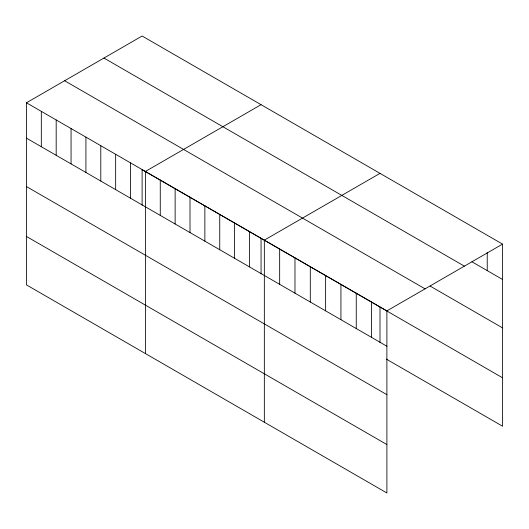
<?xml version="1.0" encoding="UTF-8"?>
<svg xmlns="http://www.w3.org/2000/svg" width="529" height="529" viewBox="0 0 529 529"><rect width="100%" height="100%" fill="white"/><g stroke="black" fill="none" stroke-linecap="round" stroke-linejoin="round"><path stroke-width="0.79" d="M26.45 102.791L386.891 310.887L386.891 492.988L26.45 284.886L26.45 102.791L142.109 36.012L502.55 244.114L502.55 426.209L386.269 359.079M261.055 104.689L145.396 171.462L145.396 353.557M380.001 173.36L264.341 240.133L264.341 422.235M386.891 310.887L502.55 244.114M471.914 261.776L502.55 279.464M103.942 58.051L464.383 266.153M430.137 286.083L502.55 327.894M64.617 80.752L425.058 288.854M502.55 377.785L142.109 169.683L142.109 205.199M26.45 138.142L386.891 346.237M26.45 186.565L386.891 394.667M26.45 236.456L386.891 444.558M487.229 252.531L487.229 270.623M380.001 307.032L380.001 342.541M371.576 302.046L371.576 337.396M356.255 293.198L356.255 328.549M340.934 284.357L340.934 319.708M325.619 275.51L325.619 310.86M310.298 266.669L310.298 302.019M294.977 257.821L294.977 293.172M279.662 248.98L279.662 284.331M261.055 238.361L261.055 273.87M249.476 231.55L249.476 266.9M234.605 222.967L234.605 258.317M219.74 214.384L219.74 249.734M204.868 205.801L204.868 241.151M190.004 197.211L190.004 232.562M175.132 188.628L175.132 223.979M160.267 180.045L160.267 215.396M130.531 162.879L130.531 198.23M115.659 154.296L115.659 189.647M100.794 145.706L100.794 181.057M85.923 137.123L85.923 172.474M71.058 128.54L71.058 163.891M56.186 119.957L56.186 155.308M41.322 111.374L41.322 146.725"/></g></svg>
